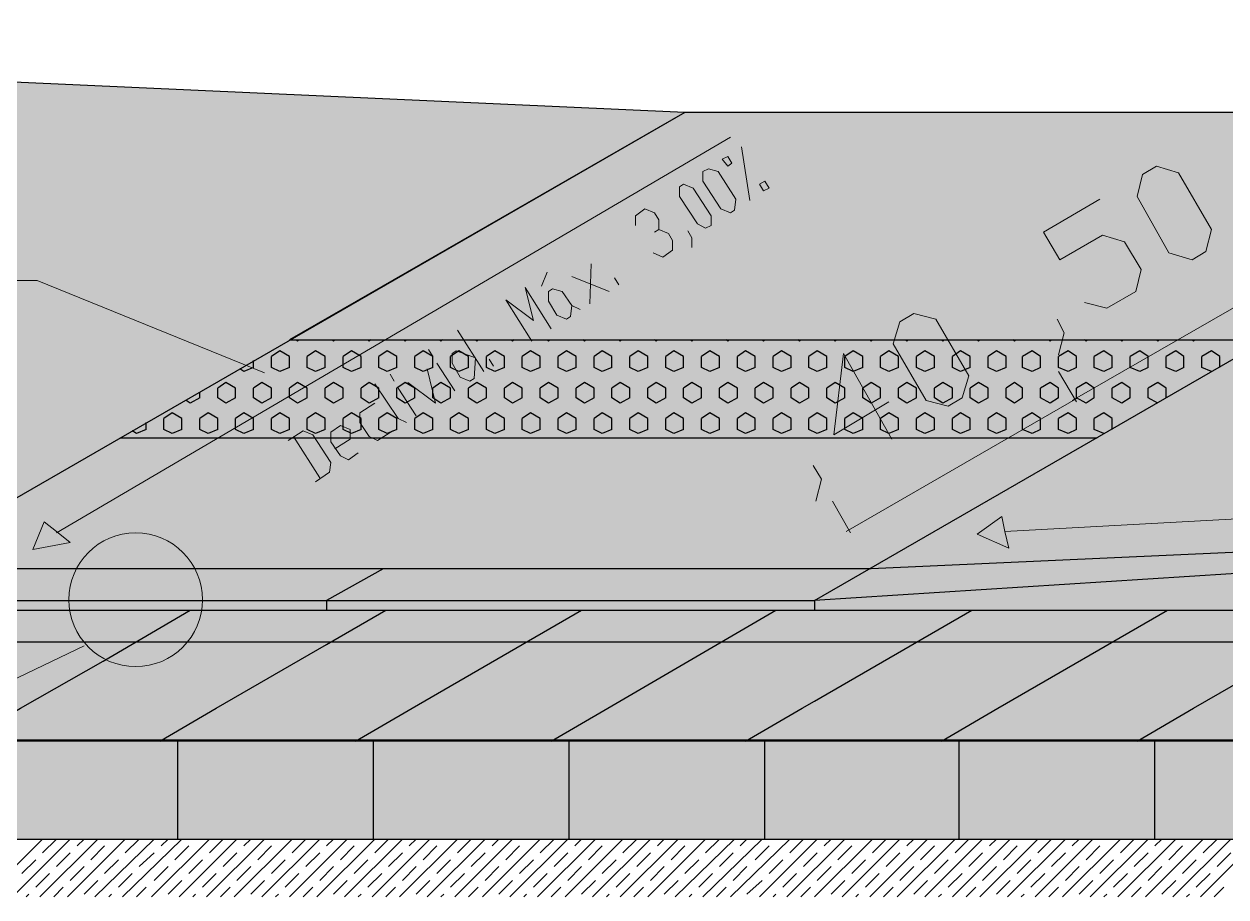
# Model space of a CAD drawing. Header units: feet. Extents: x 203667 to 205527, y 9204857 to 9205156.
# Drawn here: x 203749.191 to 203751.084, y 9204921.285 to 9204922.66 of the extents above; entities that cross this region are included whole.
import ezdxf

# ---------------------------------------------------------------- set-up
doc = ezdxf.new("R2010")
doc.units = ezdxf.units.FT
doc.header["$LTSCALE"] = 0.3
doc.header["$MEASUREMENT"] = 0
doc.layers.add('PDF_0', color=7, linetype='Continuous', true_color=0x929498)
doc.layers.add('PDF_A_Cotas', color=7, linetype='Continuous')
doc.layers.add('PDF_A_Texto', color=7, linetype='Continuous')

msp = doc.modelspace()

# ---------------------------------------------------------------- hatches: boundary and pattern name
at = {"layer": 'PDF_0', "true_color": 0x2776bb, "transparency": 33554687}
h = msp.add_hatch(color=152, dxfattribs=at)
h.paths.add_polyline_path([(203750.2318, 9204922.5206), (203747.1525, 9204922.6596), (203746.9136, 9204922.5206), (203745.9082, 9204921.9408), (203748.9875, 9204921.8019), (203749.2263, 9204921.9408), (203749.6104, 9204922.1623), (203751.1482, 9204922.1623), (203751.7692, 9204922.5206)])
h.paths.add_polyline_path([(203754.6075, 9204922.5206), (203754.8485, 9204922.6596), (203751.7692, 9204922.5206), (203750.766, 9204921.9408), (203750.5249, 9204921.8019), (203753.6042, 9204921.9408)])
at = {"layer": 'PDF_0', "true_color": 0xffff74, "transparency": 33554559}
msp.add_hatch(color=51, dxfattribs=at).paths.add_polyline_path([(203751.1482, 9204922.1623), (203749.6085, 9204922.1623), (203749.3414, 9204922.0082), (203750.8811, 9204922.0082)])
at = {"layer": 'PDF_0', "transparency": 33554559}
for points in [[(203750.842, 9204922.0429), (203750.855, 9204922.0929), (203750.8507, 9204922.0929), (203750.8376, 9204922.0451)], [(203750.5011, 9204921.8866), (203750.4945, 9204921.8887), (203750.4815, 9204921.8388), (203750.4859, 9204921.8388)]]:
    msp.add_hatch(color=7, dxfattribs=at).paths.add_polyline_path(points)
at = {"layer": 'PDF_0', "true_color": 0x2776bb, "transparency": 33554687}
msp.add_hatch(color=152, dxfattribs=at).paths.add_polyline_path([(203750.8811, 9204922.0082), (203749.3414, 9204922.0082), (203748.9875, 9204921.8019), (203750.5249, 9204921.8019)])
at = {"layer": 'PDF_0', "true_color": 0xc4c4c4, "transparency": 33554559}
msp.add_hatch(color=9, dxfattribs=at).paths.add_polyline_path([(203752.4641, 9204921.8887), (203750.5249, 9204921.8019), (203748.9875, 9204921.8019), (203747.0483, 9204921.8887), (203745.9082, 9204921.9408), (203745.8192, 9204921.8887), (203745.8496, 9204921.9083), (203745.9082, 9204921.9408), (203745.0417, 9204921.9408), (203744.9831, 9204921.9083), (203744.9809, 9204921.8887), (203744.9549, 9204921.7519), (203744.9527, 9204921.7367), (203754.3816, 9204921.7367), (203754.3816, 9204921.5825), (203754.4707, 9204921.6325), (203754.4707, 9204921.9408), (203753.6042, 9204921.9408)])
at = {"layer": 'PDF_0', "true_color": 0xacacac, "transparency": 33554559}
msp.add_hatch(color=253, dxfattribs=at).paths.add_polyline_path([(203754.3816, 9204921.7367), (203744.9527, 9204921.7367), (203744.918, 9204921.7172), (203744.8029, 9204921.6499), (203744.7963, 9204921.6455), (203744.6856, 9204921.5825), (203744.5966, 9204921.5304), (203754.0277, 9204921.5304), (203754.1145, 9204921.5825), (203754.2253, 9204921.6455)])
at = {"layer": 'PDF_0', "true_color": 0xa3a3a3, "transparency": 33554559}
msp.add_hatch(color=253, dxfattribs=at).paths.add_polyline_path([(203754.3816, 9204921.5825), (203754.3816, 9204921.7367), (203754.1145, 9204921.5825), (203754.0277, 9204921.5304), (203744.5966, 9204921.5304), (203744.5966, 9204921.3762), (203754.0277, 9204921.3762), (203754.2926, 9204921.5304)])

# ---------------------------------------------------------------- linework, layer by layer
at = {"layer": 'PDF_0', "color": 7, "lineweight": 25}
for points in [[(203750.2318, 9204922.5206), (203747.1525, 9204922.6596), (203746.8441, 9204922.6596), (203745.5998, 9204921.9408), (203745.9082, 9204921.9408), (203747.1525, 9204922.6596)], [(203751.7692, 9204922.5206), (203750.2318, 9204922.5206), (203748.8984, 9204921.7519), (203750.4359, 9204921.7519), (203751.7692, 9204922.5206), (203754.8485, 9204922.6596), (203755.715, 9204922.6596)], [(203749.6085, 9204922.1623), (203751.1482, 9204922.1623)], [(203749.3414, 9204922.0082), (203750.8811, 9204922.0082)], [(203754.4707, 9204921.9408), (203753.6042, 9204921.9408), (203750.5249, 9204921.8019), (203748.9875, 9204921.8019)], [(203754.412, 9204921.9083), (203753.5456, 9204921.9083), (203752.931, 9204921.88), (203752.1102, 9204921.8431), (203751.2893, 9204921.8062), (203750.4359, 9204921.7519)], [(203749.7562, 9204921.8019), (203749.6672, 9204921.7519)], [(203749.6672, 9204921.7519), (203749.6672, 9204921.7367)], [(203750.4359, 9204921.7519), (203750.4359, 9204921.7367)], [(203750.4359, 9204921.7519), (203750.4359, 9204921.7367)], [(203744.9527, 9204921.7367), (203753.5152, 9204921.7367)], [(203748.8984, 9204921.6868), (203749.2806, 9204921.6868), (203749.4478, 9204921.6868), (203749.6672, 9204921.6868)], [(203749.6672, 9204921.6868), (203750.4359, 9204921.6868)], [(203750.4359, 9204921.6868), (203751.2568, 9204921.6868)], [(203744.6009, 9204921.5326), (203754.0298, 9204921.5326)]]:
    msp.add_lwpolyline(points, dxfattribs=at)
for points in [[(203751.7692, 9204922.5206), (203750.2318, 9204922.5206), (203749.6085, 9204922.1623), (203751.1482, 9204922.1623)], [(203754.0277, 9204921.5304), (203744.5966, 9204921.5304), (203744.5966, 9204921.3762), (203754.0277, 9204921.3762)]]:
    msp.add_lwpolyline(points, close=True, dxfattribs=at)
at = {"layer": 'PDF_0', "lineweight": 25}
for points in [[(203749.6216, 9204922.1602), (203749.6194, 9204922.1623)], [(203749.6237, 9204922.1623), (203749.6216, 9204922.1602)], [(203749.678, 9204922.1602), (203749.6759, 9204922.1623)], [(203749.6802, 9204922.1623), (203749.678, 9204922.1602)], [(203749.7345, 9204922.1602), (203749.7323, 9204922.1623)], [(203749.7367, 9204922.1623), (203749.7345, 9204922.1602)], [(203749.791, 9204922.1602), (203749.7888, 9204922.1623)], [(203749.7931, 9204922.1623), (203749.791, 9204922.1602)], [(203749.8474, 9204922.1602), (203749.8452, 9204922.1623)], [(203749.8496, 9204922.1623), (203749.8474, 9204922.1602)], [(203749.9039, 9204922.1602), (203749.9017, 9204922.1623)], [(203749.906, 9204922.1623), (203749.9039, 9204922.1602)], [(203749.9603, 9204922.1602), (203749.9582, 9204922.1623)], [(203749.9625, 9204922.1623), (203749.9603, 9204922.1602)], [(203750.0168, 9204922.1602), (203750.0146, 9204922.1623)], [(203750.019, 9204922.1623), (203750.0168, 9204922.1602)], [(203750.0733, 9204922.1602), (203750.0711, 9204922.1623)], [(203750.0754, 9204922.1623), (203750.0733, 9204922.1602)], [(203750.1297, 9204922.1602), (203750.1275, 9204922.1623)], [(203750.1319, 9204922.1623), (203750.1297, 9204922.1602)], [(203750.1862, 9204922.1602), (203750.184, 9204922.1623)], [(203750.1883, 9204922.1623), (203750.1862, 9204922.1602)], [(203750.2426, 9204922.1602), (203750.2405, 9204922.1623)], [(203750.2448, 9204922.1623), (203750.2426, 9204922.1602)], [(203750.2991, 9204922.1602), (203750.2969, 9204922.1623)], [(203750.3013, 9204922.1623), (203750.2991, 9204922.1602)], [(203750.3556, 9204922.1602), (203750.3534, 9204922.1623)], [(203750.3577, 9204922.1623), (203750.3556, 9204922.1602)], [(203750.412, 9204922.1602), (203750.4098, 9204922.1623)], [(203750.4142, 9204922.1623), (203750.412, 9204922.1602)], [(203750.4685, 9204922.1602), (203750.4663, 9204922.1623)], [(203750.4707, 9204922.1623), (203750.4685, 9204922.1602)], [(203750.5249, 9204922.1602), (203750.5228, 9204922.1623)], [(203750.5271, 9204922.1623), (203750.5249, 9204922.1602)], [(203750.5814, 9204922.1602), (203750.5792, 9204922.1623)], [(203750.5836, 9204922.1623), (203750.5814, 9204922.1602)], [(203750.6379, 9204922.1602), (203750.6357, 9204922.1623)], [(203750.64, 9204922.1623), (203750.6379, 9204922.1602)], [(203750.6943, 9204922.1602), (203750.6922, 9204922.1623)], [(203750.6965, 9204922.1623), (203750.6943, 9204922.1602)], [(203750.7508, 9204922.1602), (203750.7486, 9204922.1623)], [(203750.753, 9204922.1623), (203750.7508, 9204922.1602)], [(203750.8072, 9204922.1602), (203750.8051, 9204922.1623)], [(203750.8094, 9204922.1623), (203750.8072, 9204922.1602)], [(203750.8637, 9204922.1602), (203750.8615, 9204922.1623)], [(203750.8659, 9204922.1623), (203750.8637, 9204922.1602)], [(203750.9202, 9204922.1602), (203750.918, 9204922.1623)], [(203750.9223, 9204922.1623), (203750.9202, 9204922.1602)], [(203750.9766, 9204922.1602), (203750.9745, 9204922.1623)], [(203750.9788, 9204922.1623), (203750.9766, 9204922.1602)], [(203751.0331, 9204922.1602), (203751.0309, 9204922.1623)], [(203751.0353, 9204922.1623), (203751.0331, 9204922.1602)], [(203749.5521, 9204922.1189), (203749.5521, 9204922.1298)], [(203749.5933, 9204922.145), (203749.5803, 9204922.1363)], [(203749.5803, 9204922.1189), (203749.5803, 9204922.1363)], [(203749.6085, 9204922.1363), (203749.5933, 9204922.145)], [(203749.6085, 9204922.1189), (203749.6085, 9204922.1363)], [(203749.6498, 9204922.145), (203749.6368, 9204922.1363)], [(203749.6368, 9204922.1189), (203749.6368, 9204922.1363)], [(203749.665, 9204922.1363), (203749.6498, 9204922.145)], [(203749.665, 9204922.1189), (203749.665, 9204922.1363)], [(203749.7063, 9204922.145), (203749.6932, 9204922.1363)], [(203749.6932, 9204922.1189), (203749.6932, 9204922.1363)], [(203749.7215, 9204922.1363), (203749.7063, 9204922.145)], [(203749.7215, 9204922.1189), (203749.7215, 9204922.1363)], [(203749.7627, 9204922.145), (203749.7497, 9204922.1363)], [(203749.7497, 9204922.1189), (203749.7497, 9204922.1363)], [(203749.7779, 9204922.1363), (203749.7627, 9204922.145)], [(203749.7779, 9204922.1189), (203749.7779, 9204922.1363)], [(203749.8192, 9204922.145), (203749.8062, 9204922.1363)], [(203749.8062, 9204922.1189), (203749.8062, 9204922.1363)], [(203749.8344, 9204922.1363), (203749.8192, 9204922.145)], [(203749.8344, 9204922.1189), (203749.8344, 9204922.1363)], [(203749.8756, 9204922.145), (203749.8626, 9204922.1363)], [(203749.8626, 9204922.1189), (203749.8626, 9204922.1363)], [(203749.8908, 9204922.1363), (203749.8756, 9204922.145)], [(203749.8908, 9204922.1189), (203749.8908, 9204922.1363)], [(203749.9321, 9204922.145), (203749.9191, 9204922.1363)], [(203749.9191, 9204922.1189), (203749.9191, 9204922.1363)], [(203749.9473, 9204922.1363), (203749.9321, 9204922.145)], [(203749.9473, 9204922.1189), (203749.9473, 9204922.1363)], [(203749.9886, 9204922.145), (203749.9755, 9204922.1363)], [(203749.9755, 9204922.1189), (203749.9755, 9204922.1363)], [(203750.0038, 9204922.1363), (203749.9886, 9204922.145)], [(203750.0038, 9204922.1189), (203750.0038, 9204922.1363)], [(203750.045, 9204922.145), (203750.032, 9204922.1363)], [(203750.032, 9204922.1189), (203750.032, 9204922.1363)], [(203750.0602, 9204922.1363), (203750.045, 9204922.145)], [(203750.0602, 9204922.1189), (203750.0602, 9204922.1363)], [(203750.1015, 9204922.145), (203750.0885, 9204922.1363)], [(203750.0885, 9204922.1189), (203750.0885, 9204922.1363)], [(203750.1167, 9204922.1363), (203750.1015, 9204922.145)], [(203750.1167, 9204922.1189), (203750.1167, 9204922.1363)], [(203750.1579, 9204922.145), (203750.1449, 9204922.1363)], [(203750.1449, 9204922.1189), (203750.1449, 9204922.1363)], [(203750.1731, 9204922.1363), (203750.1579, 9204922.145)], [(203750.1731, 9204922.1189), (203750.1731, 9204922.1363)], [(203750.2144, 9204922.145), (203750.2014, 9204922.1363)], [(203750.2014, 9204922.1189), (203750.2014, 9204922.1363)], [(203750.2296, 9204922.1363), (203750.2144, 9204922.145)], [(203750.2296, 9204922.1189), (203750.2296, 9204922.1363)], [(203750.2709, 9204922.145), (203750.2578, 9204922.1363)], [(203750.2578, 9204922.1189), (203750.2578, 9204922.1363)], [(203750.2861, 9204922.1363), (203750.2709, 9204922.145)], [(203750.2861, 9204922.1189), (203750.2861, 9204922.1363)], [(203750.3273, 9204922.145), (203750.3143, 9204922.1363)], [(203750.3143, 9204922.1189), (203750.3143, 9204922.1363)], [(203750.3425, 9204922.1363), (203750.3273, 9204922.145)], [(203750.3425, 9204922.1189), (203750.3425, 9204922.1363)], [(203750.3838, 9204922.145), (203750.3708, 9204922.1363)], [(203750.3708, 9204922.1189), (203750.3708, 9204922.1363)], [(203750.399, 9204922.1363), (203750.3838, 9204922.145)], [(203750.399, 9204922.1189), (203750.399, 9204922.1363)], [(203750.4402, 9204922.145), (203750.4272, 9204922.1363)], [(203750.4272, 9204922.1189), (203750.4272, 9204922.1363)], [(203750.4554, 9204922.1363), (203750.4402, 9204922.145)], [(203750.4554, 9204922.1189), (203750.4554, 9204922.1363)], [(203750.4967, 9204922.145), (203750.4837, 9204922.1363)], [(203750.4837, 9204922.1189), (203750.4837, 9204922.1363)], [(203750.5119, 9204922.1363), (203750.4967, 9204922.145)], [(203750.5119, 9204922.1189), (203750.5119, 9204922.1363)], [(203750.5532, 9204922.145), (203750.5401, 9204922.1363)], [(203750.5401, 9204922.1189), (203750.5401, 9204922.1363)], [(203750.5684, 9204922.1363), (203750.5532, 9204922.145)], [(203750.5684, 9204922.1189), (203750.5684, 9204922.1363)], [(203750.6096, 9204922.145), (203750.5966, 9204922.1363)], [(203750.5966, 9204922.1189), (203750.5966, 9204922.1363)], [(203750.6248, 9204922.1363), (203750.6096, 9204922.145)], [(203750.6248, 9204922.1189), (203750.6248, 9204922.1363)], [(203750.6661, 9204922.145), (203750.6531, 9204922.1363)], [(203750.6531, 9204922.1189), (203750.6531, 9204922.1363)], [(203750.6813, 9204922.1363), (203750.6661, 9204922.145)], [(203750.6813, 9204922.1189), (203750.6813, 9204922.1363)], [(203750.7226, 9204922.145), (203750.7095, 9204922.1363)], [(203750.7095, 9204922.1189), (203750.7095, 9204922.1363)], [(203750.7378, 9204922.1363), (203750.7226, 9204922.145)], [(203750.7378, 9204922.1189), (203750.7378, 9204922.1363)], [(203750.779, 9204922.145), (203750.7638, 9204922.1363)], [(203750.7638, 9204922.1189), (203750.7638, 9204922.1363)], [(203750.792, 9204922.1363), (203750.779, 9204922.145)], [(203750.792, 9204922.1189), (203750.792, 9204922.1363)], [(203750.8355, 9204922.145), (203750.8203, 9204922.1363)], [(203750.8203, 9204922.1189), (203750.8203, 9204922.1363)], [(203750.8485, 9204922.1363), (203750.8355, 9204922.145)], [(203750.8485, 9204922.1189), (203750.8485, 9204922.1363)], [(203750.8919, 9204922.145), (203750.8767, 9204922.1363)], [(203750.8767, 9204922.1189), (203750.8767, 9204922.1363)], [(203750.905, 9204922.1363), (203750.8919, 9204922.145)], [(203750.905, 9204922.1189), (203750.905, 9204922.1363)], [(203750.9484, 9204922.145), (203750.9332, 9204922.1363)], [(203750.9332, 9204922.1189), (203750.9332, 9204922.1363)], [(203750.9614, 9204922.1363), (203750.9484, 9204922.145)], [(203750.9614, 9204922.1189), (203750.9614, 9204922.1363)], [(203751.0049, 9204922.145), (203750.9897, 9204922.1363)], [(203750.9897, 9204922.1189), (203750.9897, 9204922.1363)], [(203751.0179, 9204922.1363), (203751.0049, 9204922.145)], [(203751.0179, 9204922.1189), (203751.0179, 9204922.1363)], [(203751.0613, 9204922.145), (203751.0461, 9204922.1363)], [(203751.0461, 9204922.1189), (203751.0461, 9204922.1363)], [(203751.0743, 9204922.1363), (203751.0613, 9204922.145)], [(203751.0743, 9204922.1189), (203751.0743, 9204922.1363)], [(203749.5369, 9204922.1124), (203749.5304, 9204922.1167)], [(203749.5521, 9204922.1189), (203749.5369, 9204922.1124)], [(203749.5933, 9204922.1124), (203749.5803, 9204922.1189)], [(203749.6085, 9204922.1189), (203749.5933, 9204922.1124)], [(203749.6498, 9204922.1124), (203749.6368, 9204922.1189)], [(203749.665, 9204922.1189), (203749.6498, 9204922.1124)], [(203749.7063, 9204922.1124), (203749.6932, 9204922.1189)], [(203749.7215, 9204922.1189), (203749.7063, 9204922.1124)], [(203749.7627, 9204922.1124), (203749.7497, 9204922.1189)], [(203749.7779, 9204922.1189), (203749.7627, 9204922.1124)], [(203749.8192, 9204922.1124), (203749.8062, 9204922.1189)], [(203749.8344, 9204922.1189), (203749.8192, 9204922.1124)], [(203749.8756, 9204922.1124), (203749.8626, 9204922.1189)], [(203749.8908, 9204922.1189), (203749.8756, 9204922.1124)], [(203749.9321, 9204922.1124), (203749.9191, 9204922.1189)], [(203749.9473, 9204922.1189), (203749.9321, 9204922.1124)], [(203749.9886, 9204922.1124), (203749.9755, 9204922.1189)], [(203750.0038, 9204922.1189), (203749.9886, 9204922.1124)], [(203750.045, 9204922.1124), (203750.032, 9204922.1189)], [(203750.0602, 9204922.1189), (203750.045, 9204922.1124)], [(203750.1015, 9204922.1124), (203750.0885, 9204922.1189)], [(203750.1167, 9204922.1189), (203750.1015, 9204922.1124)], [(203750.1579, 9204922.1124), (203750.1449, 9204922.1189)], [(203750.1731, 9204922.1189), (203750.1579, 9204922.1124)], [(203750.2144, 9204922.1124), (203750.2014, 9204922.1189)], [(203750.2296, 9204922.1189), (203750.2144, 9204922.1124)], [(203750.2709, 9204922.1124), (203750.2578, 9204922.1189)], [(203750.2861, 9204922.1189), (203750.2709, 9204922.1124)], [(203750.3273, 9204922.1124), (203750.3143, 9204922.1189)], [(203750.3425, 9204922.1189), (203750.3273, 9204922.1124)], [(203750.3838, 9204922.1124), (203750.3708, 9204922.1189)], [(203750.399, 9204922.1189), (203750.3838, 9204922.1124)], [(203750.4402, 9204922.1124), (203750.4272, 9204922.1189)], [(203750.4554, 9204922.1189), (203750.4402, 9204922.1124)], [(203750.4967, 9204922.1124), (203750.4837, 9204922.1189)], [(203750.5119, 9204922.1189), (203750.4967, 9204922.1124)], [(203750.5532, 9204922.1124), (203750.5401, 9204922.1189)], [(203750.5684, 9204922.1189), (203750.5532, 9204922.1124)], [(203750.6096, 9204922.1124), (203750.5966, 9204922.1189)], [(203750.6248, 9204922.1189), (203750.6096, 9204922.1124)], [(203750.6661, 9204922.1124), (203750.6531, 9204922.1189)], [(203750.6813, 9204922.1189), (203750.6661, 9204922.1124)], [(203750.7226, 9204922.1124), (203750.7095, 9204922.1189)], [(203750.7378, 9204922.1189), (203750.7226, 9204922.1124)], [(203750.779, 9204922.1124), (203750.7638, 9204922.1189)], [(203750.792, 9204922.1189), (203750.779, 9204922.1124)], [(203750.8355, 9204922.1124), (203750.8203, 9204922.1189)], [(203750.8485, 9204922.1189), (203750.8355, 9204922.1124)], [(203750.8919, 9204922.1124), (203750.8767, 9204922.1189)], [(203750.905, 9204922.1189), (203750.8919, 9204922.1124)], [(203750.9484, 9204922.1124), (203750.9332, 9204922.1189)], [(203750.9614, 9204922.1189), (203750.9484, 9204922.1124)], [(203751.0049, 9204922.1124), (203750.9897, 9204922.1189)], [(203751.0179, 9204922.1189), (203751.0049, 9204922.1124)], [(203751.0613, 9204922.1124), (203751.0461, 9204922.1189)], [(203749.5086, 9204922.095), (203749.4956, 9204922.0863)], [(203749.5238, 9204922.0863), (203749.5086, 9204922.095)], [(203749.5651, 9204922.095), (203749.5521, 9204922.0863)], [(203749.5803, 9204922.0863), (203749.5651, 9204922.095)], [(203749.6216, 9204922.095), (203749.6085, 9204922.0863)], [(203749.6368, 9204922.0863), (203749.6216, 9204922.095)], [(203749.678, 9204922.095), (203749.665, 9204922.0863)], [(203749.6932, 9204922.0863), (203749.678, 9204922.095)], [(203749.7345, 9204922.095), (203749.7215, 9204922.0863)], [(203749.7497, 9204922.0863), (203749.7345, 9204922.095)], [(203749.791, 9204922.095), (203749.7779, 9204922.0863)], [(203749.8062, 9204922.0863), (203749.791, 9204922.095)], [(203749.8474, 9204922.095), (203749.8344, 9204922.0863)], [(203749.8626, 9204922.0863), (203749.8474, 9204922.095)], [(203749.9039, 9204922.095), (203749.8908, 9204922.0863)], [(203749.9191, 9204922.0863), (203749.9039, 9204922.095)], [(203749.9603, 9204922.095), (203749.9473, 9204922.0863)], [(203749.9755, 9204922.0863), (203749.9603, 9204922.095)], [(203750.0168, 9204922.095), (203750.0038, 9204922.0863)], [(203750.032, 9204922.0863), (203750.0168, 9204922.095)], [(203750.0733, 9204922.095), (203750.0602, 9204922.0863)], [(203750.0885, 9204922.0863), (203750.0733, 9204922.095)], [(203750.1297, 9204922.095), (203750.1167, 9204922.0863)], [(203750.1449, 9204922.0863), (203750.1297, 9204922.095)], [(203750.1862, 9204922.095), (203750.1731, 9204922.0863)], [(203750.2014, 9204922.0863), (203750.1862, 9204922.095)], [(203750.2426, 9204922.095), (203750.2296, 9204922.0863)], [(203750.2578, 9204922.0863), (203750.2426, 9204922.095)], [(203750.2991, 9204922.095), (203750.2861, 9204922.0863)], [(203750.3143, 9204922.0863), (203750.2991, 9204922.095)], [(203750.3556, 9204922.095), (203750.3425, 9204922.0863)], [(203750.3708, 9204922.0863), (203750.3556, 9204922.095)], [(203750.412, 9204922.095), (203750.399, 9204922.0863)], [(203750.4272, 9204922.0863), (203750.412, 9204922.095)], [(203750.4685, 9204922.095), (203750.4554, 9204922.0863)], [(203750.4837, 9204922.0863), (203750.4685, 9204922.095)], [(203750.5249, 9204922.095), (203750.5119, 9204922.0863)], [(203750.5401, 9204922.0863), (203750.5249, 9204922.095)], [(203750.5814, 9204922.095), (203750.5684, 9204922.0863)], [(203750.5966, 9204922.0863), (203750.5814, 9204922.095)], [(203750.6379, 9204922.095), (203750.6248, 9204922.0863)], [(203750.6531, 9204922.0863), (203750.6379, 9204922.095)], [(203750.6943, 9204922.095), (203750.6813, 9204922.0863)], [(203750.7095, 9204922.0863), (203750.6943, 9204922.095)], [(203750.7508, 9204922.095), (203750.7378, 9204922.0863)], [(203750.7638, 9204922.0863), (203750.7508, 9204922.095)], [(203750.8072, 9204922.095), (203750.792, 9204922.0863)], [(203750.8203, 9204922.0863), (203750.8072, 9204922.095)], [(203750.8637, 9204922.095), (203750.8485, 9204922.0863)], [(203750.8767, 9204922.0863), (203750.8637, 9204922.095)], [(203750.9202, 9204922.095), (203750.905, 9204922.0863)], [(203750.9332, 9204922.0863), (203750.9202, 9204922.095)], [(203750.9766, 9204922.095), (203750.9614, 9204922.0863)], [(203750.9897, 9204922.0863), (203750.9766, 9204922.095)], [(203749.4674, 9204922.0711), (203749.4522, 9204922.0624)], [(203749.4674, 9204922.0711), (203749.4674, 9204922.0798)], [(203749.4956, 9204922.0711), (203749.4956, 9204922.0863)], [(203749.5086, 9204922.0624), (203749.4956, 9204922.0711)], [(203749.5238, 9204922.0711), (203749.5086, 9204922.0624)], [(203749.5238, 9204922.0711), (203749.5238, 9204922.0863)], [(203749.5521, 9204922.0711), (203749.5521, 9204922.0863)], [(203749.5651, 9204922.0624), (203749.5521, 9204922.0711)], [(203749.5803, 9204922.0711), (203749.5651, 9204922.0624)], [(203749.5803, 9204922.0711), (203749.5803, 9204922.0863)], [(203749.6085, 9204922.0711), (203749.6085, 9204922.0863)], [(203749.6216, 9204922.0624), (203749.6085, 9204922.0711)], [(203749.6368, 9204922.0711), (203749.6216, 9204922.0624)], [(203749.6368, 9204922.0711), (203749.6368, 9204922.0863)], [(203749.665, 9204922.0711), (203749.665, 9204922.0863)], [(203749.678, 9204922.0624), (203749.665, 9204922.0711)], [(203749.6932, 9204922.0711), (203749.678, 9204922.0624)], [(203749.6932, 9204922.0711), (203749.6932, 9204922.0863)], [(203749.7215, 9204922.0711), (203749.7215, 9204922.0863)], [(203749.7345, 9204922.0624), (203749.7215, 9204922.0711)], [(203749.7497, 9204922.0711), (203749.7345, 9204922.0624)], [(203749.7497, 9204922.0711), (203749.7497, 9204922.0863)], [(203749.7779, 9204922.0711), (203749.7779, 9204922.0863)], [(203749.791, 9204922.0624), (203749.7779, 9204922.0711)], [(203749.8062, 9204922.0711), (203749.791, 9204922.0624)], [(203749.8062, 9204922.0711), (203749.8062, 9204922.0863)], [(203749.8344, 9204922.0711), (203749.8344, 9204922.0863)], [(203749.8474, 9204922.0624), (203749.8344, 9204922.0711)], [(203749.8626, 9204922.0711), (203749.8474, 9204922.0624)], [(203749.8626, 9204922.0711), (203749.8626, 9204922.0863)], [(203749.8908, 9204922.0711), (203749.8908, 9204922.0863)], [(203749.9039, 9204922.0624), (203749.8908, 9204922.0711)], [(203749.9191, 9204922.0711), (203749.9039, 9204922.0624)], [(203749.9191, 9204922.0711), (203749.9191, 9204922.0863)], [(203749.9473, 9204922.0711), (203749.9473, 9204922.0863)], [(203749.9603, 9204922.0624), (203749.9473, 9204922.0711)], [(203749.9755, 9204922.0711), (203749.9603, 9204922.0624)], [(203749.9755, 9204922.0711), (203749.9755, 9204922.0863)], [(203750.0038, 9204922.0711), (203750.0038, 9204922.0863)], [(203750.0168, 9204922.0624), (203750.0038, 9204922.0711)], [(203750.032, 9204922.0711), (203750.0168, 9204922.0624)], [(203750.032, 9204922.0711), (203750.032, 9204922.0863)], [(203750.0602, 9204922.0711), (203750.0602, 9204922.0863)], [(203750.0733, 9204922.0624), (203750.0602, 9204922.0711)], [(203750.0885, 9204922.0711), (203750.0733, 9204922.0624)], [(203750.0885, 9204922.0711), (203750.0885, 9204922.0863)], [(203750.1167, 9204922.0711), (203750.1167, 9204922.0863)], [(203750.1297, 9204922.0624), (203750.1167, 9204922.0711)], [(203750.1449, 9204922.0711), (203750.1297, 9204922.0624)], [(203750.1449, 9204922.0711), (203750.1449, 9204922.0863)], [(203750.1731, 9204922.0711), (203750.1731, 9204922.0863)], [(203750.1862, 9204922.0624), (203750.1731, 9204922.0711)], [(203750.2014, 9204922.0711), (203750.1862, 9204922.0624)], [(203750.2014, 9204922.0711), (203750.2014, 9204922.0863)], [(203750.2296, 9204922.0711), (203750.2296, 9204922.0863)], [(203750.2426, 9204922.0624), (203750.2296, 9204922.0711)], [(203750.2578, 9204922.0711), (203750.2426, 9204922.0624)], [(203750.2578, 9204922.0711), (203750.2578, 9204922.0863)], [(203750.2861, 9204922.0711), (203750.2861, 9204922.0863)], [(203750.2991, 9204922.0624), (203750.2861, 9204922.0711)], [(203750.3143, 9204922.0711), (203750.2991, 9204922.0624)], [(203750.3143, 9204922.0711), (203750.3143, 9204922.0863)], [(203750.3425, 9204922.0711), (203750.3425, 9204922.0863)], [(203750.3556, 9204922.0624), (203750.3425, 9204922.0711)], [(203750.3708, 9204922.0711), (203750.3556, 9204922.0624)], [(203750.3708, 9204922.0711), (203750.3708, 9204922.0863)], [(203750.399, 9204922.0711), (203750.399, 9204922.0863)], [(203750.412, 9204922.0624), (203750.399, 9204922.0711)], [(203750.4272, 9204922.0711), (203750.412, 9204922.0624)], [(203750.4272, 9204922.0711), (203750.4272, 9204922.0863)], [(203750.4554, 9204922.0711), (203750.4554, 9204922.0863)], [(203750.4685, 9204922.0624), (203750.4554, 9204922.0711)], [(203750.4837, 9204922.0711), (203750.4685, 9204922.0624)], [(203750.4837, 9204922.0711), (203750.4837, 9204922.0863)], [(203750.5119, 9204922.0711), (203750.5119, 9204922.0863)], [(203750.5249, 9204922.0624), (203750.5119, 9204922.0711)], [(203750.5401, 9204922.0711), (203750.5249, 9204922.0624)], [(203750.5401, 9204922.0711), (203750.5401, 9204922.0863)], [(203750.5684, 9204922.0711), (203750.5684, 9204922.0863)], [(203750.5814, 9204922.0624), (203750.5684, 9204922.0711)], [(203750.5966, 9204922.0711), (203750.5814, 9204922.0624)], [(203750.5966, 9204922.0711), (203750.5966, 9204922.0863)], [(203750.6248, 9204922.0711), (203750.6248, 9204922.0863)], [(203750.6379, 9204922.0624), (203750.6248, 9204922.0711)], [(203750.6531, 9204922.0711), (203750.6379, 9204922.0624)], [(203750.6531, 9204922.0711), (203750.6531, 9204922.0863)], [(203750.6813, 9204922.0711), (203750.6813, 9204922.0863)], [(203750.6943, 9204922.0624), (203750.6813, 9204922.0711)], [(203750.7095, 9204922.0711), (203750.6943, 9204922.0624)], [(203750.7095, 9204922.0711), (203750.7095, 9204922.0863)], [(203750.7378, 9204922.0711), (203750.7378, 9204922.0863)], [(203750.7508, 9204922.0624), (203750.7378, 9204922.0711)], [(203750.7638, 9204922.0711), (203750.7508, 9204922.0624)], [(203750.7638, 9204922.0711), (203750.7638, 9204922.0863)], [(203750.792, 9204922.0711), (203750.792, 9204922.0863)], [(203750.8072, 9204922.0624), (203750.792, 9204922.0711)], [(203750.8203, 9204922.0711), (203750.8072, 9204922.0624)], [(203750.8203, 9204922.0711), (203750.8203, 9204922.0863)], [(203750.8485, 9204922.0711), (203750.8485, 9204922.0863)], [(203750.8637, 9204922.0624), (203750.8485, 9204922.0711)], [(203750.8767, 9204922.0711), (203750.8637, 9204922.0624)], [(203750.8767, 9204922.0711), (203750.8767, 9204922.0863)], [(203750.905, 9204922.0711), (203750.905, 9204922.0863)], [(203750.9202, 9204922.0624), (203750.905, 9204922.0711)], [(203750.9332, 9204922.0711), (203750.9202, 9204922.0624)], [(203750.9332, 9204922.0711), (203750.9332, 9204922.0863)], [(203750.9614, 9204922.0711), (203750.9614, 9204922.0863)], [(203750.9766, 9204922.0624), (203750.9614, 9204922.0711)], [(203750.9897, 9204922.0711), (203750.9897, 9204922.0863)], [(203749.4522, 9204922.0624), (203749.4457, 9204922.0668)], [(203749.424, 9204922.0472), (203749.4109, 9204922.0386)], [(203749.4109, 9204922.0212), (203749.4109, 9204922.0386)], [(203749.4392, 9204922.0386), (203749.424, 9204922.0472)], [(203749.4392, 9204922.0212), (203749.4392, 9204922.0386)], [(203749.4804, 9204922.0472), (203749.4674, 9204922.0386)], [(203749.4674, 9204922.0212), (203749.4674, 9204922.0386)], [(203749.4956, 9204922.0386), (203749.4804, 9204922.0472)], [(203749.4956, 9204922.0212), (203749.4956, 9204922.0386)], [(203749.5369, 9204922.0472), (203749.5238, 9204922.0386)], [(203749.5238, 9204922.0212), (203749.5238, 9204922.0386)], [(203749.5521, 9204922.0386), (203749.5369, 9204922.0472)], [(203749.5521, 9204922.0212), (203749.5521, 9204922.0386)], [(203749.5933, 9204922.0472), (203749.5803, 9204922.0386)], [(203749.5803, 9204922.0212), (203749.5803, 9204922.0386)], [(203749.6085, 9204922.0386), (203749.5933, 9204922.0472)], [(203749.6085, 9204922.0212), (203749.6085, 9204922.0386)], [(203749.6498, 9204922.0472), (203749.6368, 9204922.0386)], [(203749.6368, 9204922.0212), (203749.6368, 9204922.0386)], [(203749.665, 9204922.0386), (203749.6498, 9204922.0472)], [(203749.665, 9204922.0212), (203749.665, 9204922.0386)], [(203749.7063, 9204922.0472), (203749.6932, 9204922.0386)], [(203749.6932, 9204922.0212), (203749.6932, 9204922.0386)], [(203749.7215, 9204922.0386), (203749.7063, 9204922.0472)], [(203749.7215, 9204922.0212), (203749.7215, 9204922.0386)], [(203749.7627, 9204922.0472), (203749.7497, 9204922.0386)], [(203749.7497, 9204922.0212), (203749.7497, 9204922.0386)], [(203749.7779, 9204922.0386), (203749.7627, 9204922.0472)], [(203749.7779, 9204922.0212), (203749.7779, 9204922.0386)], [(203749.8192, 9204922.0472), (203749.8062, 9204922.0386)], [(203749.8062, 9204922.0212), (203749.8062, 9204922.0386)], [(203749.8344, 9204922.0386), (203749.8192, 9204922.0472)], [(203749.8344, 9204922.0212), (203749.8344, 9204922.0386)], [(203749.8756, 9204922.0472), (203749.8626, 9204922.0386)], [(203749.8626, 9204922.0212), (203749.8626, 9204922.0386)], [(203749.8908, 9204922.0386), (203749.8756, 9204922.0472)], [(203749.8908, 9204922.0212), (203749.8908, 9204922.0386)], [(203749.9321, 9204922.0472), (203749.9191, 9204922.0386)], [(203749.9191, 9204922.0212), (203749.9191, 9204922.0386)], [(203749.9473, 9204922.0386), (203749.9321, 9204922.0472)], [(203749.9473, 9204922.0212), (203749.9473, 9204922.0386)], [(203749.9886, 9204922.0472), (203749.9755, 9204922.0386)], [(203749.9755, 9204922.0212), (203749.9755, 9204922.0386)], [(203750.0038, 9204922.0386), (203749.9886, 9204922.0472)], [(203750.0038, 9204922.0212), (203750.0038, 9204922.0386)], [(203750.045, 9204922.0472), (203750.032, 9204922.0386)], [(203750.032, 9204922.0212), (203750.032, 9204922.0386)], [(203750.0602, 9204922.0386), (203750.045, 9204922.0472)], [(203750.0602, 9204922.0212), (203750.0602, 9204922.0386)], [(203750.1015, 9204922.0472), (203750.0885, 9204922.0386)], [(203750.0885, 9204922.0212), (203750.0885, 9204922.0386)], [(203750.1167, 9204922.0386), (203750.1015, 9204922.0472)], [(203750.1167, 9204922.0212), (203750.1167, 9204922.0386)], [(203750.1579, 9204922.0472), (203750.1449, 9204922.0386)], [(203750.1449, 9204922.0212), (203750.1449, 9204922.0386)], [(203750.1731, 9204922.0386), (203750.1579, 9204922.0472)], [(203750.1731, 9204922.0212), (203750.1731, 9204922.0386)], [(203750.2144, 9204922.0472), (203750.2014, 9204922.0386)], [(203750.2014, 9204922.0212), (203750.2014, 9204922.0386)], [(203750.2296, 9204922.0386), (203750.2144, 9204922.0472)], [(203750.2296, 9204922.0212), (203750.2296, 9204922.0386)], [(203750.2709, 9204922.0472), (203750.2578, 9204922.0386)], [(203750.2578, 9204922.0212), (203750.2578, 9204922.0386)], [(203750.2861, 9204922.0386), (203750.2709, 9204922.0472)], [(203750.2861, 9204922.0212), (203750.2861, 9204922.0386)], [(203750.3273, 9204922.0472), (203750.3143, 9204922.0386)], [(203750.3143, 9204922.0212), (203750.3143, 9204922.0386)], [(203750.3425, 9204922.0386), (203750.3273, 9204922.0472)], [(203750.3425, 9204922.0212), (203750.3425, 9204922.0386)], [(203750.3838, 9204922.0472), (203750.3708, 9204922.0386)], [(203750.3708, 9204922.0212), (203750.3708, 9204922.0386)], [(203750.399, 9204922.0386), (203750.3838, 9204922.0472)], [(203750.399, 9204922.0212), (203750.399, 9204922.0386)], [(203750.4402, 9204922.0472), (203750.4272, 9204922.0386)], [(203750.4272, 9204922.0212), (203750.4272, 9204922.0386)], [(203750.4554, 9204922.0386), (203750.4402, 9204922.0472)], [(203750.4554, 9204922.0212), (203750.4554, 9204922.0386)], [(203750.4967, 9204922.0472), (203750.4837, 9204922.0386)], [(203750.4837, 9204922.0212), (203750.4837, 9204922.0386)], [(203750.5119, 9204922.0386), (203750.4967, 9204922.0472)], [(203750.5119, 9204922.0212), (203750.5119, 9204922.0386)], [(203750.5532, 9204922.0472), (203750.5401, 9204922.0386)], [(203750.5401, 9204922.0212), (203750.5401, 9204922.0386)], [(203750.5684, 9204922.0386), (203750.5532, 9204922.0472)], [(203750.5684, 9204922.0212), (203750.5684, 9204922.0386)], [(203750.6096, 9204922.0472), (203750.5966, 9204922.0386)], [(203750.5966, 9204922.0212), (203750.5966, 9204922.0386)], [(203750.6248, 9204922.0386), (203750.6096, 9204922.0472)], [(203750.6248, 9204922.0212), (203750.6248, 9204922.0386)], [(203750.6661, 9204922.0472), (203750.6531, 9204922.0386)], [(203750.6531, 9204922.0212), (203750.6531, 9204922.0386)], [(203750.6813, 9204922.0386), (203750.6661, 9204922.0472)], [(203750.6813, 9204922.0212), (203750.6813, 9204922.0386)], [(203750.7226, 9204922.0472), (203750.7095, 9204922.0386)], [(203750.7095, 9204922.0212), (203750.7095, 9204922.0386)], [(203750.7378, 9204922.0386), (203750.7226, 9204922.0472)], [(203750.7378, 9204922.0212), (203750.7378, 9204922.0386)], [(203750.779, 9204922.0472), (203750.7638, 9204922.0386)], [(203750.7638, 9204922.0212), (203750.7638, 9204922.0386)], [(203750.792, 9204922.0386), (203750.779, 9204922.0472)], [(203750.792, 9204922.0212), (203750.792, 9204922.0386)], [(203750.8355, 9204922.0472), (203750.8203, 9204922.0386)], [(203750.8203, 9204922.0212), (203750.8203, 9204922.0386)], [(203750.8485, 9204922.0386), (203750.8355, 9204922.0472)], [(203750.8485, 9204922.0212), (203750.8485, 9204922.0386)], [(203750.8919, 9204922.0472), (203750.8767, 9204922.0386)], [(203750.8767, 9204922.0212), (203750.8767, 9204922.0386)], [(203750.905, 9204922.0386), (203750.8919, 9204922.0472)], [(203750.905, 9204922.0212), (203750.905, 9204922.0386)], [(203749.3827, 9204922.0212), (203749.3675, 9204922.0147), (203749.361, 9204922.019)], [(203749.3827, 9204922.0212), (203749.3827, 9204922.032)], [(203749.424, 9204922.0147), (203749.4109, 9204922.0212)], [(203749.4392, 9204922.0212), (203749.424, 9204922.0147)], [(203749.4804, 9204922.0147), (203749.4674, 9204922.0212)], [(203749.4956, 9204922.0212), (203749.4804, 9204922.0147)], [(203749.5369, 9204922.0147), (203749.5238, 9204922.0212)], [(203749.5521, 9204922.0212), (203749.5369, 9204922.0147)], [(203749.5933, 9204922.0147), (203749.5803, 9204922.0212)], [(203749.6085, 9204922.0212), (203749.5933, 9204922.0147)], [(203749.6498, 9204922.0147), (203749.6368, 9204922.0212)], [(203749.665, 9204922.0212), (203749.6498, 9204922.0147)], [(203749.7063, 9204922.0147), (203749.6932, 9204922.0212)], [(203749.7215, 9204922.0212), (203749.7063, 9204922.0147)], [(203749.7627, 9204922.0147), (203749.7497, 9204922.0212)], [(203749.7779, 9204922.0212), (203749.7627, 9204922.0147)], [(203749.8192, 9204922.0147), (203749.8062, 9204922.0212)], [(203749.8344, 9204922.0212), (203749.8192, 9204922.0147)], [(203749.8756, 9204922.0147), (203749.8626, 9204922.0212)], [(203749.8908, 9204922.0212), (203749.8756, 9204922.0147)], [(203749.9321, 9204922.0147), (203749.9191, 9204922.0212)], [(203749.9473, 9204922.0212), (203749.9321, 9204922.0147)], [(203749.9886, 9204922.0147), (203749.9755, 9204922.0212)], [(203750.0038, 9204922.0212), (203749.9886, 9204922.0147)], [(203750.045, 9204922.0147), (203750.032, 9204922.0212)], [(203750.0602, 9204922.0212), (203750.045, 9204922.0147)], [(203750.1015, 9204922.0147), (203750.0885, 9204922.0212)], [(203750.1167, 9204922.0212), (203750.1015, 9204922.0147)], [(203750.1579, 9204922.0147), (203750.1449, 9204922.0212)], [(203750.1731, 9204922.0212), (203750.1579, 9204922.0147)], [(203750.2144, 9204922.0147), (203750.2014, 9204922.0212)], [(203750.2296, 9204922.0212), (203750.2144, 9204922.0147)], [(203750.2709, 9204922.0147), (203750.2578, 9204922.0212)], [(203750.2861, 9204922.0212), (203750.2709, 9204922.0147)], [(203750.3273, 9204922.0147), (203750.3143, 9204922.0212)], [(203750.3425, 9204922.0212), (203750.3273, 9204922.0147)], [(203750.3838, 9204922.0147), (203750.3708, 9204922.0212)], [(203750.399, 9204922.0212), (203750.3838, 9204922.0147)], [(203750.4402, 9204922.0147), (203750.4272, 9204922.0212)], [(203750.4554, 9204922.0212), (203750.4402, 9204922.0147)], [(203750.4967, 9204922.0147), (203750.4837, 9204922.0212)], [(203750.5119, 9204922.0212), (203750.4967, 9204922.0147)], [(203750.5532, 9204922.0147), (203750.5401, 9204922.0212)], [(203750.5684, 9204922.0212), (203750.5532, 9204922.0147)], [(203750.6096, 9204922.0147), (203750.5966, 9204922.0212)], [(203750.6248, 9204922.0212), (203750.6096, 9204922.0147)], [(203750.6661, 9204922.0147), (203750.6531, 9204922.0212)], [(203750.6813, 9204922.0212), (203750.6661, 9204922.0147)], [(203750.7226, 9204922.0147), (203750.7095, 9204922.0212)], [(203750.7378, 9204922.0212), (203750.7226, 9204922.0147)], [(203750.779, 9204922.0147), (203750.7638, 9204922.0212)], [(203750.792, 9204922.0212), (203750.779, 9204922.0147)], [(203750.8355, 9204922.0147), (203750.8203, 9204922.0212)], [(203750.8485, 9204922.0212), (203750.8355, 9204922.0147)], [(203750.8919, 9204922.0147), (203750.8767, 9204922.0212)]]:
    msp.add_lwpolyline(points, dxfattribs=at)
at = {"layer": 'PDF_0', "color": 252, "lineweight": 25, "true_color": 0x858585}
for points in [[(203749.096, 9204921.5304), (203749.1851, 9204921.5825), (203749.3154, 9204921.6564), (203749.4522, 9204921.7367)], [(203749.4044, 9204921.5304), (203749.4934, 9204921.5825), (203749.6672, 9204921.6824), (203749.7605, 9204921.7367)], [(203749.7128, 9204921.5304), (203749.8018, 9204921.5825), (203750.0689, 9204921.7367)], [(203750.0211, 9204921.5304), (203750.1102, 9204921.5825), (203750.3751, 9204921.7367)], [(203750.3273, 9204921.5304), (203750.4164, 9204921.5825), (203750.4359, 9204921.5934), (203750.6835, 9204921.7367)], [(203750.6357, 9204921.5304), (203750.7247, 9204921.5825), (203750.9918, 9204921.7367)], [(203750.9441, 9204921.5304), (203751.0331, 9204921.5825), (203751.2568, 9204921.7107), (203751.3002, 9204921.7367)]]:
    msp.add_lwpolyline(points, dxfattribs=at)
at = {"layer": 'PDF_0', "color": 252, "lineweight": 25, "true_color": 0x868686}
for points in [[(203749.4326, 9204921.3762), (203749.4326, 9204921.5304)], [(203749.741, 9204921.3762), (203749.741, 9204921.5304)], [(203750.0494, 9204921.3762), (203750.0494, 9204921.5304)], [(203750.3577, 9204921.3762), (203750.3577, 9204921.5304)], [(203750.6639, 9204921.3762), (203750.6639, 9204921.5304)], [(203750.9723, 9204921.3762), (203750.9723, 9204921.5304)]]:
    msp.add_lwpolyline(points, dxfattribs=at)
at = {"layer": 'PDF_0', "color": 45, "lineweight": 5, "true_color": 0xab7f53}
for points in [[(203749.1286, 9204921.285), (203749.2198, 9204921.3762)], [(203749.1721, 9204921.285), (203749.2633, 9204921.3762)], [(203749.2155, 9204921.285), (203749.3067, 9204921.3762)], [(203749.2198, 9204921.3545), (203749.2415, 9204921.3762)], [(203749.2589, 9204921.285), (203749.3501, 9204921.3762)], [(203749.2741, 9204921.3654), (203749.285, 9204921.3762)], [(203749.3023, 9204921.285), (203749.3957, 9204921.3762)], [(203749.3458, 9204921.285), (203749.4392, 9204921.3762)], [(203749.3501, 9204921.3545), (203749.3718, 9204921.3762)], [(203749.3914, 9204921.285), (203749.4826, 9204921.3762)], [(203749.4066, 9204921.3654), (203749.4174, 9204921.3762)], [(203749.4348, 9204921.285), (203749.526, 9204921.3762)], [(203749.4782, 9204921.285), (203749.5695, 9204921.3762)], [(203749.4826, 9204921.3545), (203749.5043, 9204921.3762)], [(203749.5217, 9204921.285), (203749.6129, 9204921.3762)], [(203749.5369, 9204921.3654), (203749.5477, 9204921.3762)], [(203749.5651, 9204921.285), (203749.6563, 9204921.3762)], [(203749.6085, 9204921.285), (203749.6997, 9204921.3762)], [(203749.6129, 9204921.3545), (203749.6346, 9204921.3762)], [(203749.652, 9204921.285), (203749.7432, 9204921.3762)], [(203749.6672, 9204921.3654), (203749.678, 9204921.3762)], [(203749.6954, 9204921.285), (203749.7866, 9204921.3762)], [(203749.7388, 9204921.285), (203749.83, 9204921.3762)], [(203749.7432, 9204921.3545), (203749.7649, 9204921.3762)], [(203749.7823, 9204921.285), (203749.8735, 9204921.3762)], [(203749.7975, 9204921.3654), (203749.8083, 9204921.3762)], [(203749.8257, 9204921.285), (203749.9169, 9204921.3762)], [(203749.8691, 9204921.285), (203749.9603, 9204921.3762)], [(203749.8735, 9204921.3545), (203749.8952, 9204921.3762)], [(203749.9126, 9204921.285), (203750.0038, 9204921.3762)], [(203749.9278, 9204921.3654), (203749.9386, 9204921.3762)], [(203749.956, 9204921.285), (203750.0472, 9204921.3762)], [(203749.9994, 9204921.285), (203750.0906, 9204921.3762)], [(203750.0038, 9204921.3545), (203750.0255, 9204921.3762)], [(203750.0429, 9204921.285), (203750.1341, 9204921.3762)], [(203750.0581, 9204921.3654), (203750.0689, 9204921.3762)], [(203750.0863, 9204921.285), (203750.1775, 9204921.3762)], [(203750.1297, 9204921.285), (203750.2209, 9204921.3762)], [(203750.1341, 9204921.3545), (203750.1558, 9204921.3762)], [(203750.1731, 9204921.285), (203750.2644, 9204921.3762)], [(203750.1883, 9204921.3654), (203750.1992, 9204921.3762)], [(203750.2166, 9204921.285), (203750.31, 9204921.3762)], [(203750.26, 9204921.285), (203750.3534, 9204921.3762)], [(203750.2644, 9204921.3545), (203750.2861, 9204921.3762)], [(203750.3034, 9204921.285), (203750.3968, 9204921.3762)], [(203750.3186, 9204921.3654), (203750.3295, 9204921.3762)], [(203750.349, 9204921.285), (203750.4402, 9204921.3762)], [(203750.3925, 9204921.285), (203750.4837, 9204921.3762)], [(203750.3968, 9204921.3545), (203750.4185, 9204921.3762)], [(203750.4359, 9204921.285), (203750.5271, 9204921.3762)], [(203750.4511, 9204921.3654), (203750.462, 9204921.3762)], [(203750.4793, 9204921.285), (203750.5705, 9204921.3762)], [(203750.5228, 9204921.285), (203750.614, 9204921.3762)], [(203750.5271, 9204921.3545), (203750.5488, 9204921.3762)], [(203750.5662, 9204921.285), (203750.6574, 9204921.3762)], [(203750.5814, 9204921.3654), (203750.5923, 9204921.3762)], [(203750.6096, 9204921.285), (203750.7008, 9204921.3762)], [(203750.6531, 9204921.285), (203750.7443, 9204921.3762)], [(203750.6574, 9204921.3545), (203750.6791, 9204921.3762)], [(203750.6965, 9204921.285), (203750.7877, 9204921.3762)], [(203750.7117, 9204921.3654), (203750.7226, 9204921.3762)], [(203750.7399, 9204921.285), (203750.8311, 9204921.3762)], [(203750.7834, 9204921.285), (203750.8746, 9204921.3762)], [(203750.7877, 9204921.3545), (203750.8094, 9204921.3762)], [(203750.8268, 9204921.285), (203750.918, 9204921.3762)], [(203750.842, 9204921.3654), (203750.8528, 9204921.3762)], [(203750.8702, 9204921.285), (203750.9614, 9204921.3762)], [(203750.9136, 9204921.285), (203751.0049, 9204921.3762)], [(203750.918, 9204921.3545), (203750.9397, 9204921.3762)], [(203750.9571, 9204921.285), (203751.0483, 9204921.3762)], [(203750.9723, 9204921.3654), (203750.9831, 9204921.3762)], [(203751.0005, 9204921.285), (203751.0917, 9204921.3762)], [(203751.0439, 9204921.285), (203751.1351, 9204921.3762)], [(203751.0483, 9204921.3545), (203751.07, 9204921.3762)], [(203749.2415, 9204921.3328), (203749.2633, 9204921.3545)], [(203749.2958, 9204921.3437), (203749.3175, 9204921.3654)], [(203749.3718, 9204921.3328), (203749.3957, 9204921.3545)], [(203749.4283, 9204921.3437), (203749.45, 9204921.3654)], [(203749.5043, 9204921.3328), (203749.526, 9204921.3545)], [(203749.5586, 9204921.3437), (203749.5803, 9204921.3654)], [(203749.6346, 9204921.3328), (203749.6563, 9204921.3545)], [(203749.6889, 9204921.3437), (203749.7106, 9204921.3654)], [(203749.7649, 9204921.3328), (203749.7866, 9204921.3545)], [(203749.8192, 9204921.3437), (203749.8409, 9204921.3654)], [(203749.8952, 9204921.3328), (203749.9169, 9204921.3545)], [(203749.9495, 9204921.3437), (203749.9712, 9204921.3654)], [(203750.0255, 9204921.3328), (203750.0472, 9204921.3545)], [(203750.0798, 9204921.3437), (203750.1015, 9204921.3654)], [(203750.1558, 9204921.3328), (203750.1775, 9204921.3545)], [(203750.2101, 9204921.3437), (203750.2318, 9204921.3654)], [(203750.2861, 9204921.3328), (203750.3078, 9204921.3545)], [(203750.3425, 9204921.3437), (203750.3642, 9204921.3654)], [(203750.4185, 9204921.3328), (203750.4402, 9204921.3545)], [(203750.4728, 9204921.3437), (203750.4945, 9204921.3654)], [(203750.5488, 9204921.3328), (203750.5705, 9204921.3545)], [(203750.6031, 9204921.3437), (203750.6248, 9204921.3654)], [(203750.6791, 9204921.3328), (203750.7008, 9204921.3545)], [(203750.7334, 9204921.3437), (203750.7551, 9204921.3654)], [(203750.8094, 9204921.3328), (203750.8311, 9204921.3545)], [(203750.8637, 9204921.3437), (203750.8854, 9204921.3654)], [(203750.9397, 9204921.3328), (203750.9614, 9204921.3545)], [(203750.994, 9204921.3437), (203751.0157, 9204921.3654)], [(203751.07, 9204921.3328), (203751.0917, 9204921.3545)], [(203749.1873, 9204921.3219), (203749.209, 9204921.3437)], [(203749.2633, 9204921.3111), (203749.285, 9204921.3328)], [(203749.3175, 9204921.3219), (203749.3393, 9204921.3437)], [(203749.3957, 9204921.3111), (203749.4174, 9204921.3328)], [(203749.45, 9204921.3219), (203749.4717, 9204921.3437)], [(203749.526, 9204921.3111), (203749.5477, 9204921.3328)], [(203749.5803, 9204921.3219), (203749.602, 9204921.3437)], [(203749.6563, 9204921.3111), (203749.678, 9204921.3328)], [(203749.7106, 9204921.3219), (203749.7323, 9204921.3437)], [(203749.7866, 9204921.3111), (203749.8083, 9204921.3328)], [(203749.8409, 9204921.3219), (203749.8626, 9204921.3437)], [(203749.9169, 9204921.3111), (203749.9386, 9204921.3328)], [(203749.9712, 9204921.3219), (203749.9929, 9204921.3437)], [(203750.0472, 9204921.3111), (203750.0689, 9204921.3328)], [(203750.1015, 9204921.3219), (203750.1232, 9204921.3437)], [(203750.1775, 9204921.3111), (203750.1992, 9204921.3328)], [(203750.2318, 9204921.3219), (203750.2535, 9204921.3437)], [(203750.3078, 9204921.3111), (203750.3295, 9204921.3328)], [(203750.3642, 9204921.3219), (203750.386, 9204921.3437)], [(203750.4402, 9204921.3111), (203750.462, 9204921.3328)], [(203750.4945, 9204921.3219), (203750.5163, 9204921.3437)], [(203750.5705, 9204921.3111), (203750.5923, 9204921.3328)], [(203750.6248, 9204921.3219), (203750.6465, 9204921.3437)], [(203750.7008, 9204921.3111), (203750.7226, 9204921.3328)], [(203750.7551, 9204921.3219), (203750.7768, 9204921.3437)], [(203750.8311, 9204921.3111), (203750.8528, 9204921.3328)], [(203750.8854, 9204921.3219), (203750.9071, 9204921.3437)], [(203750.9614, 9204921.3111), (203750.9831, 9204921.3328)], [(203751.0157, 9204921.3219), (203751.0374, 9204921.3437)], [(203749.209, 9204921.3002), (203749.2307, 9204921.3219)], [(203749.3393, 9204921.3002), (203749.361, 9204921.3219)], [(203749.4717, 9204921.3002), (203749.4934, 9204921.3219)], [(203749.602, 9204921.3002), (203749.6237, 9204921.3219)], [(203749.7323, 9204921.3002), (203749.754, 9204921.3219)], [(203749.8626, 9204921.3002), (203749.8843, 9204921.3219)], [(203749.9929, 9204921.3002), (203750.0146, 9204921.3219)], [(203750.1232, 9204921.3002), (203750.1449, 9204921.3219)], [(203750.2535, 9204921.3002), (203750.2752, 9204921.3219)], [(203750.386, 9204921.3002), (203750.4077, 9204921.3219)], [(203750.5163, 9204921.3002), (203750.538, 9204921.3219)], [(203750.6465, 9204921.3002), (203750.6683, 9204921.3219)], [(203750.7768, 9204921.3002), (203750.7986, 9204921.3219)], [(203750.9071, 9204921.3002), (203750.9289, 9204921.3219)], [(203751.0374, 9204921.3002), (203751.0591, 9204921.3219)], [(203749.2372, 9204921.285), (203749.2524, 9204921.3002)], [(203749.285, 9204921.2894), (203749.3067, 9204921.3111)], [(203749.3675, 9204921.285), (203749.3827, 9204921.3002)], [(203749.4174, 9204921.2894), (203749.4392, 9204921.3111)], [(203749.5, 9204921.285), (203749.5152, 9204921.3002)], [(203749.5477, 9204921.2894), (203749.5695, 9204921.3111)], [(203749.6303, 9204921.285), (203749.6455, 9204921.3002)], [(203749.678, 9204921.2894), (203749.6997, 9204921.3111)], [(203749.7605, 9204921.285), (203749.7757, 9204921.3002)], [(203749.8083, 9204921.2894), (203749.83, 9204921.3111)], [(203749.8908, 9204921.285), (203749.906, 9204921.3002)], [(203749.9386, 9204921.2894), (203749.9603, 9204921.3111)], [(203750.0211, 9204921.285), (203750.0363, 9204921.3002)], [(203750.0689, 9204921.2894), (203750.0906, 9204921.3111)], [(203750.1514, 9204921.285), (203750.1666, 9204921.3002)], [(203750.1992, 9204921.2894), (203750.2209, 9204921.3111)], [(203750.2817, 9204921.285), (203750.2969, 9204921.3002)], [(203750.3295, 9204921.2894), (203750.3534, 9204921.3111)], [(203750.4142, 9204921.285), (203750.4294, 9204921.3002)], [(203750.462, 9204921.2894), (203750.4837, 9204921.3111)], [(203750.5445, 9204921.285), (203750.5597, 9204921.3002)], [(203750.5923, 9204921.2894), (203750.614, 9204921.3111)], [(203750.6748, 9204921.285), (203750.69, 9204921.3002)], [(203750.7226, 9204921.2894), (203750.7443, 9204921.3111)], [(203750.8051, 9204921.285), (203750.8203, 9204921.3002)], [(203750.8528, 9204921.2894), (203750.8746, 9204921.3111)], [(203750.9354, 9204921.285), (203750.9506, 9204921.3002)], [(203750.9831, 9204921.2894), (203751.0049, 9204921.3111)], [(203751.0657, 9204921.285), (203751.0809, 9204921.3002)], [(203749.1938, 9204921.285), (203749.1981, 9204921.2894)], [(203749.3241, 9204921.285), (203749.3284, 9204921.2894)], [(203749.4565, 9204921.285), (203749.4609, 9204921.2894)], [(203749.5868, 9204921.285), (203749.5912, 9204921.2894)], [(203749.7171, 9204921.285), (203749.7215, 9204921.2894)], [(203749.8474, 9204921.285), (203749.8518, 9204921.2894)], [(203749.9777, 9204921.285), (203749.982, 9204921.2894)], [(203750.108, 9204921.285), (203750.1123, 9204921.2894)], [(203750.2383, 9204921.285), (203750.2426, 9204921.2894)], [(203750.3708, 9204921.285), (203750.3751, 9204921.2894)], [(203750.5011, 9204921.285), (203750.5054, 9204921.2894)], [(203750.6313, 9204921.285), (203750.6357, 9204921.2894)], [(203750.7616, 9204921.285), (203750.766, 9204921.2894)], [(203750.8919, 9204921.285), (203750.8963, 9204921.2894)], [(203751.0222, 9204921.285), (203751.0266, 9204921.2894)]]:
    msp.add_lwpolyline(points, dxfattribs=at)
at = {"layer": 'PDF_A_Cotas', "lineweight": 18}
for points in [[(203749.2415, 9204921.8583), (203750.3034, 9204922.4816)], [(203749.5695, 9204922.1102), (203749.2111, 9204922.2557), (203748.1015, 9204922.2557)], [(203750.7356, 9204921.8605), (203753.4826, 9204922.0103)]]:
    msp.add_lwpolyline(points, dxfattribs=at)
at = {"layer": 'PDF_A_Cotas', "lineweight": 5}
for points in [[(203751.0309, 9204922.2883), (203750.994, 9204922.2991), (203750.9441, 9204922.3882), (203750.9527, 9204922.4229), (203750.9745, 9204922.436), (203751.0092, 9204922.4251), (203751.0613, 9204922.3361), (203751.0526, 9204922.3013)], [(203750.6465, 9204922.0581), (203750.6118, 9204922.0668), (203750.5597, 9204922.1558), (203750.5705, 9204922.1906), (203750.5923, 9204922.2036), (203750.627, 9204922.1949), (203750.6791, 9204922.1059), (203750.6683, 9204922.0711)]]:
    msp.add_lwpolyline(points, close=True, dxfattribs=at)
for points in [[(203750.8615, 9204922.221), (203750.8963, 9204922.2123), (203750.9419, 9204922.2383), (203750.9506, 9204922.2731), (203750.9245, 9204922.3165), (203750.8898, 9204922.3274), (203750.8224, 9204922.2883), (203750.7964, 9204922.3317), (203750.8854, 9204922.3838)], [(203750.8181, 9204922.1949), (203750.829, 9204922.1732), (203750.8203, 9204922.1385)], [(203750.5532, 9204922.0646), (203750.4663, 9204922.0125), (203750.4815, 9204922.1406), (203750.5575, 9204922.006)], [(203750.4337, 9204921.9647), (203750.4468, 9204921.943), (203750.4381, 9204921.9083)]]:
    msp.add_lwpolyline(points, dxfattribs=at)
at = {"layer": 'PDF_A_Cotas', "lineweight": 0}
for points in [[(203750.842, 9204922.0668), (203751.1178, 9204922.2253)], [(203750.8485, 9204922.0646), (203750.8203, 9204922.1124)], [(203750.8485, 9204922.0646), (203750.8203, 9204922.1124)], [(203750.4859, 9204921.8605), (203750.8507, 9204922.0711)], [(203750.4924, 9204921.8583), (203750.4641, 9204921.9083)]]:
    msp.add_lwpolyline(points, dxfattribs=at)
at = {"layer": 'PDF_A_Cotas', "lineweight": 18}
for points in [[(203750.7312, 9204921.8844), (203750.6922, 9204921.8562), (203750.7421, 9204921.8344), (203750.7356, 9204921.8605)], [(203749.222, 9204921.8757), (203749.2046, 9204921.8323), (203749.2633, 9204921.8431), (203749.2415, 9204921.8605)]]:
    msp.add_lwpolyline(points, close=True, dxfattribs=at)
at = {"layer": 'PDF_A_Cotas', "color": 250, "lineweight": 0, "true_color": 0x3a3a3a}
for points in [[(203744.5966, 9204921.5304), (203754.0277, 9204921.5304)], [(203754.0277, 9204921.3762), (203744.5966, 9204921.3762)]]:
    msp.add_lwpolyline(points, dxfattribs=at)
at = {"layer": 'PDF_A_Cotas', "lineweight": 18}
msp.add_circle((203749.3664, 9204921.753), 0.1053, dxfattribs=at)
at = {"layer": 'PDF_A_Texto', "lineweight": 18}
for points in [[(203750.2904, 9204922.4468), (203750.2991, 9204922.436), (203750.3056, 9204922.4403), (203750.2991, 9204922.4512)], [(203750.3034, 9204922.3621), (203750.2882, 9204922.3686), (203750.26, 9204922.4121), (203750.26, 9204922.4273), (203750.2687, 9204922.4316), (203750.2839, 9204922.4273), (203750.3121, 9204922.3838), (203750.31, 9204922.3665)], [(203750.3642, 9204922.4012), (203750.3556, 9204922.3969), (203750.349, 9204922.4077), (203750.3577, 9204922.4121)], [(203750.2644, 9204922.3382), (203750.2513, 9204922.3448), (203750.2231, 9204922.3882), (203750.2231, 9204922.4034), (203750.2296, 9204922.4077), (203750.2448, 9204922.4012), (203750.273, 9204922.3578), (203750.273, 9204922.3426)], [(203750.0515, 9204922.1993), (203750.045, 9204922.1949), (203750.0298, 9204922.2014), (203750.0168, 9204922.2231), (203750.0168, 9204922.2383), (203750.0233, 9204922.2427), (203750.0385, 9204922.2383), (203750.0537, 9204922.2166)], [(203749.9017, 9204922.1341), (203749.8995, 9204922.1015), (203749.893, 9204922.0972), (203749.8778, 9204922.1037), (203749.8648, 9204922.1254), (203749.8648, 9204922.1406), (203749.8713, 9204922.145)]]:
    msp.add_lwpolyline(points, close=True, dxfattribs=at)
for points in [[(203750.3208, 9204922.4664), (203750.3338, 9204922.3817)], [(203750.1536, 9204922.3426), (203750.1536, 9204922.3578), (203750.1688, 9204922.3686), (203750.184, 9204922.3621), (203750.1905, 9204922.3513), (203750.1905, 9204922.3361), (203750.184, 9204922.3317)], [(203750.1905, 9204922.3361), (203750.2057, 9204922.3296), (203750.2122, 9204922.3187), (203750.2122, 9204922.3035), (203750.197, 9204922.2926), (203750.1818, 9204922.2991)], [(203750.2361, 9204922.3339), (203750.2426, 9204922.323), (203750.2426, 9204922.3078)], [(203750.0819, 9204922.2188), (203750.0841, 9204922.2818)], [(203750.0146, 9204922.2687), (203750.0059, 9204922.247)], [(203750.0537, 9204922.2622), (203750.1123, 9204922.2383)], [(203750.1275, 9204922.2492), (203750.121, 9204922.2601)], [(203749.9907, 9204922.1602), (203749.9495, 9204922.2253), (203749.9929, 9204922.1927), (203749.9799, 9204922.2449), (203750.0211, 9204922.1797)], [(203750.0537, 9204922.2166), (203750.0667, 9204922.2101)], [(203749.8735, 9204922.1775), (203749.9147, 9204922.1124)], [(203749.8344, 9204922.1363), (203749.8279, 9204922.1471)], [(203749.9299, 9204922.1211), (203749.9234, 9204922.1319)], [(203749.7953, 9204922.095), (203749.8387, 9204922.0624), (203749.8257, 9204922.1167)], [(203749.8691, 9204922.082), (203749.8409, 9204922.1254)], [(203749.7432, 9204922.0929), (203749.7801, 9204922.0386), (203749.7931, 9204922.032)], [(203749.7736, 9204922.0972), (203749.7671, 9204922.1081)], [(203749.8083, 9204922.0429), (203749.7801, 9204922.0863)], [(203749.7432, 9204922.0624), (203749.7193, 9204922.0472), (203749.7193, 9204922.032), (203749.7345, 9204922.0103), (203749.7475, 9204922.0038), (203749.7714, 9204922.019)], [(203749.6498, 9204921.9387), (203749.6715, 9204921.9539), (203749.6737, 9204921.9691), (203749.6455, 9204922.0125), (203749.6303, 9204922.019), (203749.6064, 9204922.0038)], [(203749.6802, 9204921.9908), (203749.7041, 9204922.006), (203749.7041, 9204922.0212), (203749.6889, 9204922.0277), (203749.6737, 9204922.0168), (203749.6737, 9204922.0016), (203749.6889, 9204921.9799), (203749.7019, 9204921.9734), (203749.7171, 9204921.9843)], [(203749.6151, 9204922.0103), (203749.6563, 9204921.9452)], [(203749.285, 9204921.6803), (203748.9354, 9204921.513), (203748.1666, 9204921.513)]]:
    msp.add_lwpolyline(points, dxfattribs=at)

doc.saveas('drawing.dxf')
